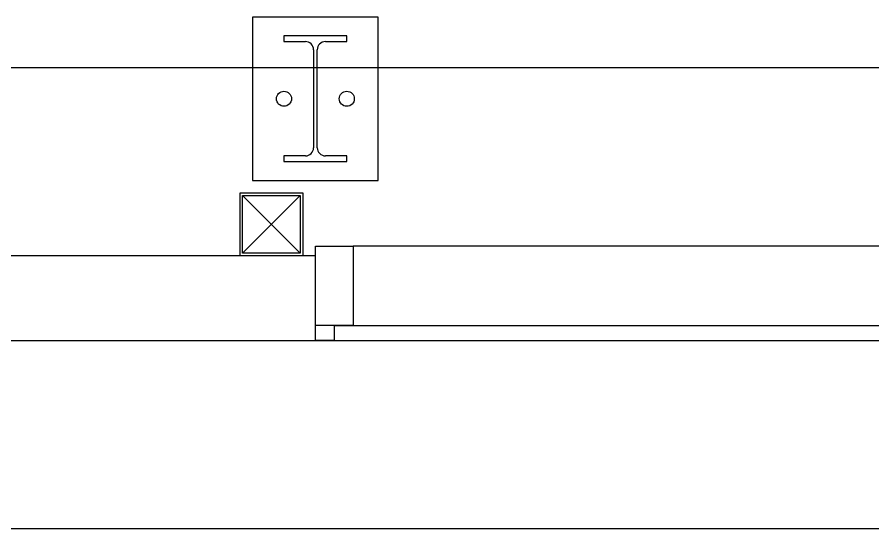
# Model space of a CAD drawing. Header units: millimetres. Extents: x -168200 to 672800, y -7409 to 118800.
# Drawn here: x 105025 to 106388, y 42165 to 42980 of the extents above; entities that cross this region are included whole.
import ezdxf

# ---------------------------------------------------------------- set-up
doc = ezdxf.new("R2010")
doc.units = ezdxf.units.MM
doc.header["$LTSCALE"] = 200
doc.linetypes.add('CEN-GAUN', pattern=[32.2, 30, -1, 0.2, -1])
doc.layers.add('1 BA', color=9, linetype='Continuous')
doc.layers.add('1 CEN', color=15, linetype='CEN-GAUN')

msp = doc.modelspace()

# ---------------------------------------------------------------- linework, layer by layer
at = {"layer": '1 BA'}
for p, q in [((105600, 42980), (105400, 42980)), ((105400, 42980), (105400, 42720)), ((105600, 42720), (105600, 42980)), ((105550, 42950), (105450, 42950)), ((105450, 42950), (105450, 42941)), ((105450, 42941), (105484, 42941)), ((105516, 42941), (105550, 42941)), ((105550, 42941), (105550, 42950)), ((105497, 42928), (105497, 42772)), ((105503, 42772), (105503, 42928)), ((105484, 42759), (105450, 42759)), ((105450, 42759), (105450, 42750)), ((105450, 42750), (105550, 42750)), ((105550, 42759), (105516, 42759)), ((105550, 42750), (105550, 42759)), ((105400, 42720), (105600, 42720)), ((105380, 42600), (105380, 42700)), ((105380, 42700), (105480, 42700)), ((105384, 42696), (105476, 42604)), ((105476, 42696), (105384, 42604)), ((105384, 42604), (105384, 42696)), ((105384, 42696), (105476, 42696)), ((105476, 42696), (105476, 42604)), ((105480, 42700), (105480, 42600)), ((105500, 42615), (105560, 42615)), ((105500, 42465), (105500, 42615)), ((105560, 42615), (105560, 42489)), ((105500, 42600), (101500, 42600)), ((105480, 42600), (105380, 42600)), ((105476, 42604), (105384, 42604)), ((105500, 42465), (105500, 42600)), ((105560, 42489), (105500, 42489)), ((105530, 42489), (105530, 42465)), ((76900, 42465), (113035, 42465)), ((101500, 42465), (105500, 42465)), ((105530, 42465), (105500, 42465)), ((113035, 42165), (76900, 42165))]:
    msp.add_line(p, q, dxfattribs=at)
at = {"layer": '1 BA', "linetype": 'Continuous'}
msp.add_line((109500, 42615), (105560, 42615), dxfattribs=at)
at = {"layer": '1 BA', "linetype": 'Continuous', "ltscale": 2}
for p, q in [((105530, 42489), (109500, 42489)), ((105530, 42465), (109470, 42465))]:
    msp.add_line(p, q, dxfattribs=at)
at = {"layer": '1 BA'}
for centre in [(105450, 42850), (105550, 42850)]:
    msp.add_circle(centre, 12, dxfattribs=at)
for centre, start, end in [((105484, 42928), 0.1841, 90.1841), ((105516, 42928), 90.1841, 180.1841), ((105484, 42772), 270.1841, 0.1841), ((105516, 42772), 180.1841, 270.1841)]:
    msp.add_arc(centre, 13, start, end, dxfattribs=at)
at = {"layer": '1 CEN'}
msp.add_line((32300, 42900), (117500, 42900), dxfattribs=at)
msp.add_line((32300, 42900), (117500, 42900), dxfattribs=at)

doc.saveas('drawing.dxf')
